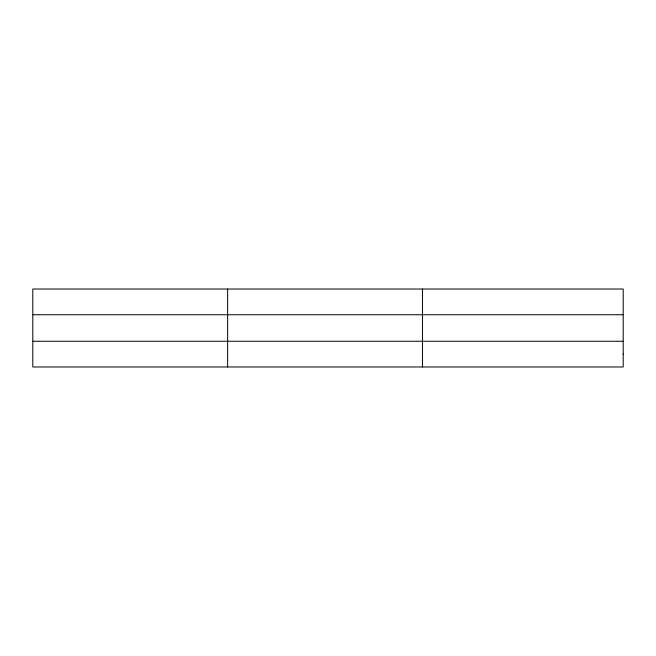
<?xml version="1.0" encoding="UTF-8"?>
<svg xmlns="http://www.w3.org/2000/svg" width="656" height="656" viewBox="0 0 656 656"><rect width="100%" height="100%" fill="white"/><g stroke="black" fill="none" stroke-linecap="round" stroke-linejoin="round"><path stroke-width="0.98" d="M227.632 366.975L227.632 289.025M422.464 366.975L422.464 289.025M32.8 314.749L623.2 314.749M32.8 341.251L623.2 341.251M623.2 354.117L623.2 366.975L32.8 366.975L32.8 289.025L623.2 289.025L623.2 354.117"/></g></svg>
